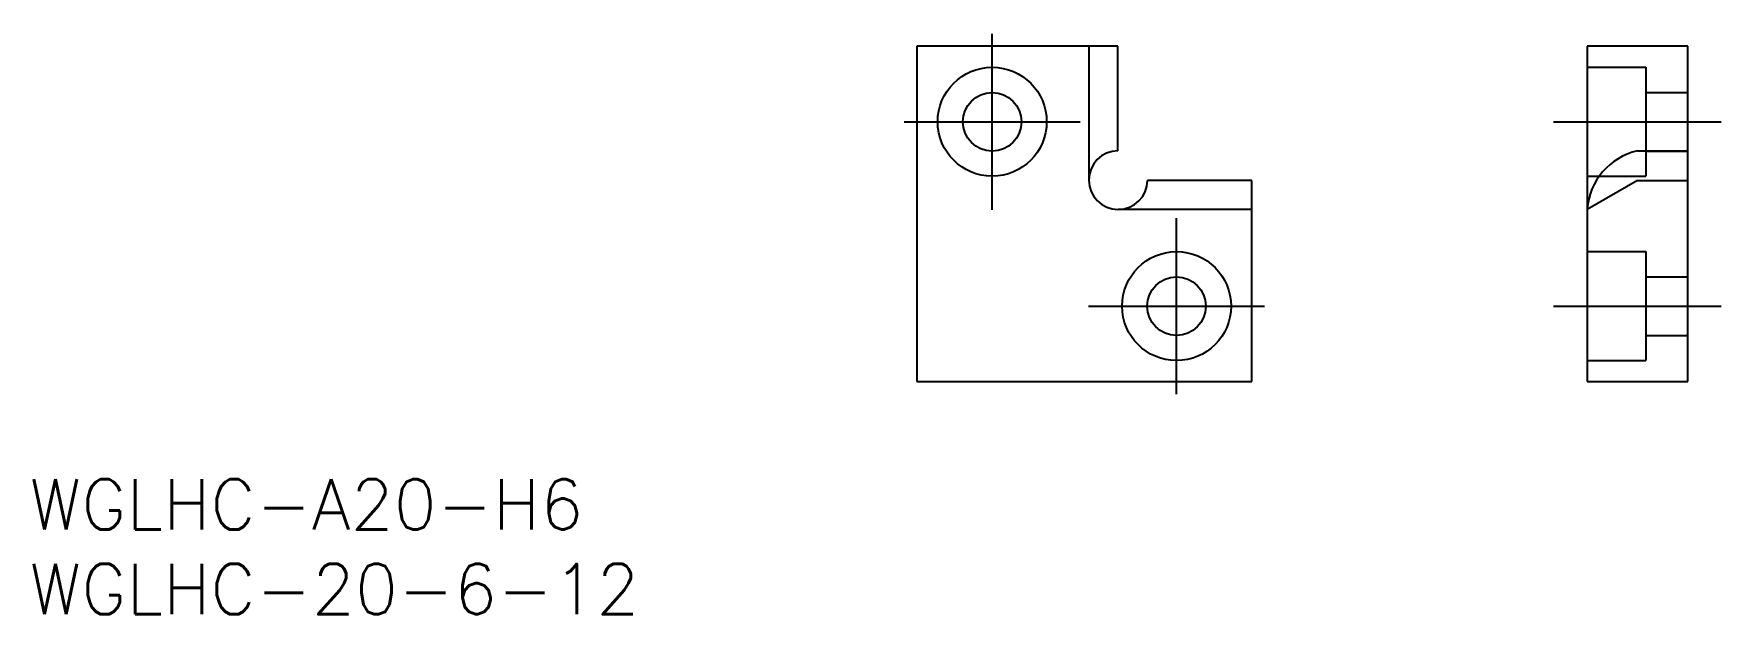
# Model space of a CAD drawing. Extents: x -53 to 48, y -14 to 21.
import ezdxf

# ---------------------------------------------------------------- set-up
doc = ezdxf.new("R2010")
doc.units = 0
doc.linetypes.add('CENTER', pattern=[50.8, 31.75, -6.35, 6.35, -6.35])
doc.linetypes.add('DASHED', pattern=[19.05, 12.7, -6.35])
doc.layers.get('0').update_dxf_attribs({"linetype": 'CONTINUOUS'})
doc.layers.add('CENTER', color=1, linetype='CENTER')
doc.styles.get("Standard").update_dxf_attribs({"font": 'txt.shx', "height": 3, "bigfont": 'bigfont.shx'})

# ---------------------------------------------------------------- blocks, each defined once
blk = doc.blocks.new('*U2')
at = {"color": 7, "linetype": 'CONTINUOUS'}
blk.add_text('WGLHC-A20-H6', height=3, dxfattribs=at).set_placement((-52.94, -8.83))
blk = doc.blocks.new('*U3')
at = {"color": 7, "linetype": 'CONTINUOUS'}
blk.add_text('WGLHC-20-6-12', height=3, dxfattribs=at).set_placement((-52.94, -13.88))

msp = doc.modelspace()

# ---------------------------------------------------------------- linework, layer by layer
at = {"color": 7, "linetype": 'CONTINUOUS'}
for p, q in [((0, 20), (0, 0)), ((12, 20), (0, 20)), ((10.27, 20), (10.27, 12.02)), ((12, 13.77), (12, 20)), ((46, 20), (40, 20)), ((40, 20), (40, 0)), ((46, 0), (46, 20)), ((43, 13.77), (46, 13.77)), ((20, 12), (13.77, 12)), ((20, 0), (20, 12)), ((43, 12), (40, 10.27)), ((43, 12), (46, 12)), ((20, 10.27), (12.02, 10.27)), ((0, 0), (20, 0)), ((40, 0), (46, 0))]:
    msp.add_line(p, q, dxfattribs=at)
at = {"color": 3, "linetype": 'DASHED'}
for p, q in [((40, 18.75), (43.5, 18.75)), ((43.5, 18.75), (43.5, 12.25)), ((43.5, 17.25), (46, 17.25)), ((43.5, 13.75), (46, 13.75)), ((40, 12.25), (43.5, 12.25)), ((40, 7.75), (43.5, 7.75)), ((43.5, 7.75), (43.5, 1.25)), ((43.5, 6.25), (46, 6.25)), ((43.5, 2.75), (46, 2.75)), ((40, 1.25), (43.5, 1.25))]:
    msp.add_line(p, q, dxfattribs=at)
at = {"color": 7, "linetype": 'CONTINUOUS'}
for centre, radius in [((4.5, 15.5), 3.25), ((4.5, 15.5), 1.75), ((15.5, 4.5), 3.25), ((15.5, 4.5), 1.75)]:
    msp.add_circle(centre, radius, dxfattribs=at)
for centre, radius, start, end in [((12.02, 12.02), 1.75, 90.6548, 359.4123), ((43.86, 9.99), 3.87, 102.894, 175.9016)]:
    msp.add_arc(centre, radius, start, end, dxfattribs=at)
at = {"layer": 'CENTER', "color": 1, "linetype": 'CENTER'}
for p, q in [((4.5, 10.25), (4.5, 20.75)), ((-0.75, 15.5), (9.75, 15.5)), ((38, 15.5), (48, 15.5)), ((15.5, -0.75), (15.5, 9.75)), ((10.25, 4.5), (20.75, 4.5)), ((38, 4.5), (48, 4.5))]:
    msp.add_line(p, q, dxfattribs=at)

# ---------------------------------------------------------------- block references
at = {"color": 7, "linetype": 'CONTINUOUS'}
for name in ['*U2', '*U3']:
    msp.add_blockref(name, (0, 0), dxfattribs=at)

doc.saveas('drawing.dxf')
